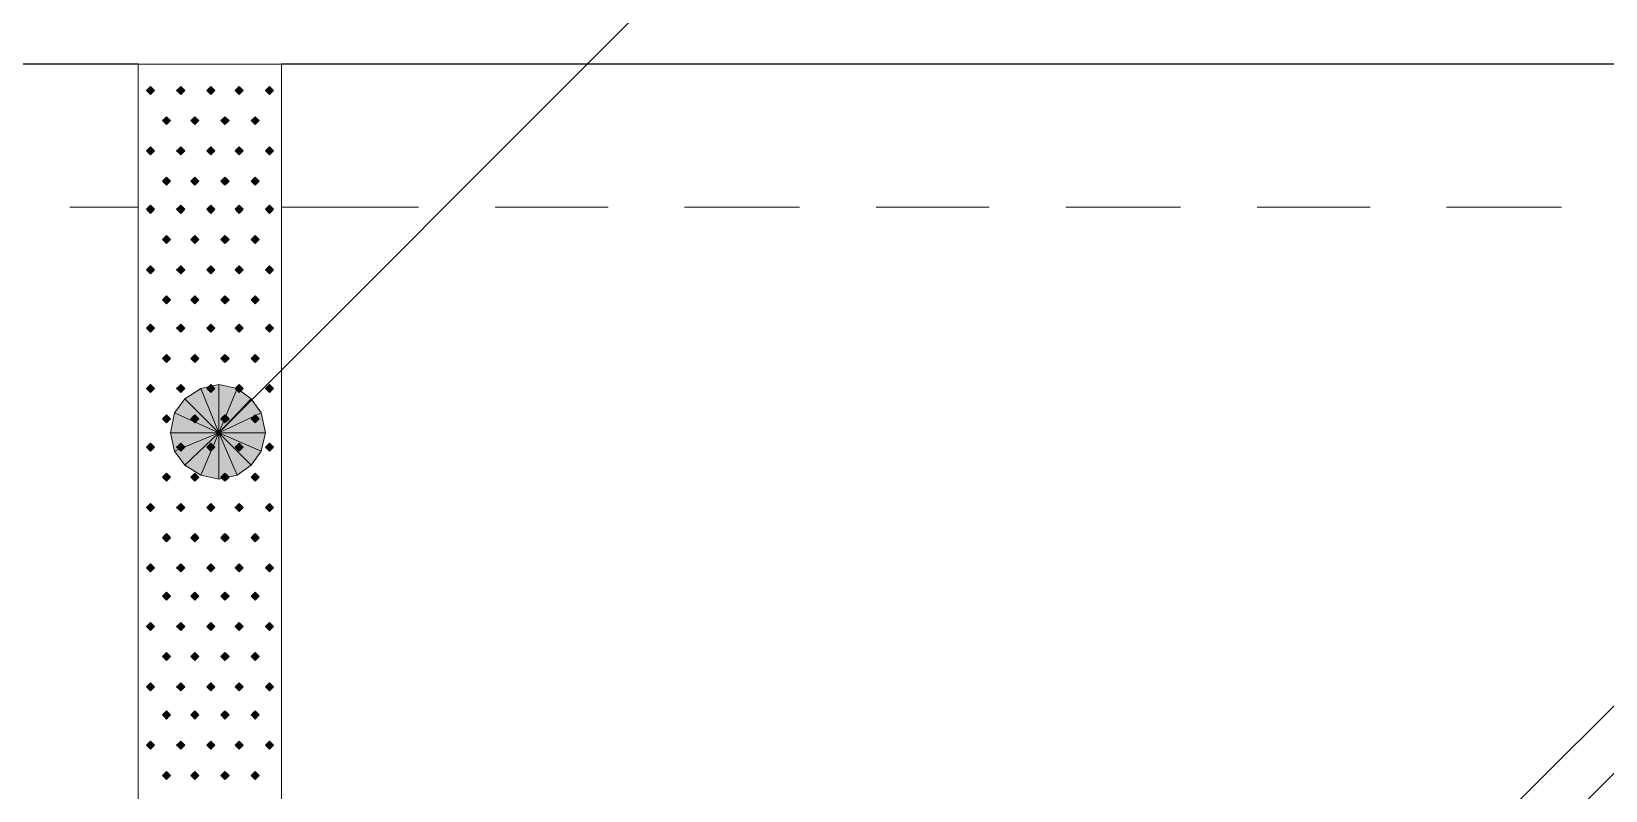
# Model space of a CAD drawing. Header units: millimetres. Extents: x 0 to 420, y 0 to 297.
# Drawn here: x 266.11 to 282.63, y 91.39 to 99.36 of the extents above; entities that cross this region are included whole.
import ezdxf

# ---------------------------------------------------------------- set-up
doc = ezdxf.new("R2010")
doc.units = ezdxf.units.MM

msp = doc.modelspace()

# ---------------------------------------------------------------- hatches: boundary and pattern name
for points in [[(267.356, 98.785), (267.335, 98.764), (267.314, 98.743), (267.335, 98.721), (267.356, 98.7), (267.377, 98.721), (267.398, 98.743), (267.377, 98.764), (267.356, 98.785)], [(267.674, 98.785), (267.653, 98.764), (267.631, 98.743), (267.653, 98.721), (267.674, 98.7), (267.695, 98.721), (267.716, 98.743), (267.695, 98.764), (267.674, 98.785)], [(267.991, 98.785), (267.97, 98.764), (267.949, 98.743), (267.97, 98.721), (267.991, 98.7), (268.012, 98.721), (268.034, 98.743), (268.012, 98.764), (267.991, 98.785)], [(268.287, 98.785), (268.266, 98.764), (268.245, 98.743), (268.266, 98.721), (268.287, 98.7), (268.309, 98.721), (268.33, 98.743), (268.309, 98.764), (268.287, 98.785)], [(268.605, 98.785), (268.584, 98.764), (268.563, 98.743), (268.584, 98.721), (268.605, 98.7), (268.626, 98.721), (268.647, 98.743), (268.626, 98.764), (268.605, 98.785)], [(267.525, 98.467), (267.504, 98.446), (267.483, 98.425), (267.504, 98.404), (267.525, 98.383), (267.547, 98.404), (267.568, 98.425), (267.547, 98.446), (267.525, 98.467)], [(267.822, 98.467), (267.801, 98.446), (267.779, 98.425), (267.801, 98.404), (267.822, 98.383), (267.843, 98.404), (267.864, 98.425), (267.843, 98.446), (267.822, 98.467)], [(268.139, 98.467), (268.118, 98.446), (268.097, 98.425), (268.118, 98.404), (268.139, 98.383), (268.161, 98.404), (268.182, 98.425), (268.161, 98.446), (268.139, 98.467)], [(268.457, 98.467), (268.436, 98.446), (268.414, 98.425), (268.436, 98.404), (268.457, 98.383), (268.478, 98.404), (268.499, 98.425), (268.478, 98.446), (268.457, 98.467)], [(267.356, 98.15), (267.335, 98.129), (267.314, 98.107), (267.335, 98.086), (267.356, 98.065), (267.377, 98.086), (267.398, 98.107), (267.377, 98.129), (267.356, 98.15)], [(267.674, 98.15), (267.653, 98.129), (267.631, 98.107), (267.653, 98.086), (267.674, 98.065), (267.695, 98.086), (267.716, 98.107), (267.695, 98.129), (267.674, 98.15)], [(267.991, 98.15), (267.97, 98.129), (267.949, 98.107), (267.97, 98.086), (267.991, 98.065), (268.012, 98.086), (268.034, 98.107), (268.012, 98.129), (267.991, 98.15)], [(268.287, 98.15), (268.266, 98.129), (268.245, 98.107), (268.266, 98.086), (268.287, 98.065), (268.309, 98.086), (268.33, 98.107), (268.309, 98.129), (268.287, 98.15)], [(268.605, 98.15), (268.584, 98.129), (268.563, 98.107), (268.584, 98.086), (268.605, 98.065), (268.626, 98.086), (268.647, 98.107), (268.626, 98.129), (268.605, 98.15)], [(267.525, 97.832), (267.504, 97.811), (267.483, 97.79), (267.504, 97.769), (267.525, 97.748), (267.547, 97.769), (267.568, 97.79), (267.547, 97.811), (267.525, 97.832)], [(267.822, 97.832), (267.801, 97.811), (267.779, 97.79), (267.801, 97.769), (267.822, 97.748), (267.843, 97.769), (267.864, 97.79), (267.843, 97.811), (267.822, 97.832)], [(268.139, 97.832), (268.118, 97.811), (268.097, 97.79), (268.118, 97.769), (268.139, 97.748), (268.161, 97.769), (268.182, 97.79), (268.161, 97.811), (268.139, 97.832)], [(268.457, 97.832), (268.436, 97.811), (268.414, 97.79), (268.436, 97.769), (268.457, 97.748), (268.478, 97.769), (268.499, 97.79), (268.478, 97.811), (268.457, 97.832)], [(267.356, 97.536), (267.335, 97.515), (267.314, 97.494), (267.335, 97.472), (267.356, 97.451), (267.377, 97.472), (267.398, 97.494), (267.377, 97.515), (267.356, 97.536)], [(267.674, 97.536), (267.653, 97.515), (267.631, 97.494), (267.653, 97.472), (267.674, 97.451), (267.695, 97.472), (267.716, 97.494), (267.695, 97.515), (267.674, 97.536)], [(267.991, 97.536), (267.97, 97.515), (267.949, 97.494), (267.97, 97.472), (267.991, 97.451), (268.012, 97.472), (268.034, 97.494), (268.012, 97.515), (267.991, 97.536)], [(268.287, 97.536), (268.266, 97.515), (268.245, 97.494), (268.266, 97.472), (268.287, 97.451), (268.309, 97.472), (268.33, 97.494), (268.309, 97.515), (268.287, 97.536)], [(268.605, 97.536), (268.584, 97.515), (268.563, 97.494), (268.584, 97.472), (268.605, 97.451), (268.626, 97.472), (268.647, 97.494), (268.626, 97.515), (268.605, 97.536)], [(267.525, 97.218), (267.504, 97.197), (267.483, 97.176), (267.504, 97.155), (267.525, 97.134), (267.547, 97.155), (267.568, 97.176), (267.547, 97.197), (267.525, 97.218)], [(267.822, 97.218), (267.801, 97.197), (267.779, 97.176), (267.801, 97.155), (267.822, 97.134), (267.843, 97.155), (267.864, 97.176), (267.843, 97.197), (267.822, 97.218)], [(268.139, 97.218), (268.118, 97.197), (268.097, 97.176), (268.118, 97.155), (268.139, 97.134), (268.161, 97.155), (268.182, 97.176), (268.161, 97.197), (268.139, 97.218)], [(268.457, 97.218), (268.436, 97.197), (268.414, 97.176), (268.436, 97.155), (268.457, 97.134), (268.478, 97.155), (268.499, 97.176), (268.478, 97.197), (268.457, 97.218)], [(267.356, 96.901), (267.335, 96.88), (267.314, 96.859), (267.335, 96.837), (267.356, 96.816), (267.377, 96.837), (267.398, 96.859), (267.377, 96.88), (267.356, 96.901)], [(267.674, 96.901), (267.653, 96.88), (267.631, 96.859), (267.653, 96.837), (267.674, 96.816), (267.695, 96.837), (267.716, 96.859), (267.695, 96.88), (267.674, 96.901)], [(267.991, 96.901), (267.97, 96.88), (267.949, 96.859), (267.97, 96.837), (267.991, 96.816), (268.012, 96.837), (268.034, 96.859), (268.012, 96.88), (267.991, 96.901)], [(268.287, 96.901), (268.266, 96.88), (268.245, 96.859), (268.266, 96.837), (268.287, 96.816), (268.309, 96.837), (268.33, 96.859), (268.309, 96.88), (268.287, 96.901)], [(268.605, 96.901), (268.584, 96.88), (268.563, 96.859), (268.584, 96.837), (268.605, 96.816), (268.626, 96.837), (268.647, 96.859), (268.626, 96.88), (268.605, 96.901)], [(267.525, 96.584), (267.504, 96.562), (267.483, 96.541), (267.504, 96.52), (267.525, 96.499), (267.547, 96.52), (267.568, 96.541), (267.547, 96.562), (267.525, 96.584)], [(267.822, 96.584), (267.801, 96.562), (267.779, 96.541), (267.801, 96.52), (267.822, 96.499), (267.843, 96.52), (267.864, 96.541), (267.843, 96.562), (267.822, 96.584)], [(268.139, 96.584), (268.118, 96.562), (268.097, 96.541), (268.118, 96.52), (268.139, 96.499), (268.161, 96.52), (268.182, 96.541), (268.161, 96.562), (268.139, 96.584)], [(268.457, 96.584), (268.436, 96.562), (268.414, 96.541), (268.436, 96.52), (268.457, 96.499), (268.478, 96.52), (268.499, 96.541), (268.478, 96.562), (268.457, 96.584)], [(267.356, 96.287), (267.335, 96.266), (267.314, 96.245), (267.335, 96.224), (267.356, 96.202), (267.377, 96.224), (267.398, 96.245), (267.377, 96.266), (267.356, 96.287)], [(267.674, 96.287), (267.653, 96.266), (267.631, 96.245), (267.653, 96.224), (267.674, 96.202), (267.695, 96.224), (267.716, 96.245), (267.695, 96.266), (267.674, 96.287)], [(267.991, 96.287), (267.97, 96.266), (267.949, 96.245), (267.97, 96.224), (267.991, 96.202), (268.012, 96.224), (268.034, 96.245), (268.012, 96.266), (267.991, 96.287)], [(268.287, 96.287), (268.266, 96.266), (268.245, 96.245), (268.266, 96.224), (268.287, 96.202), (268.309, 96.224), (268.33, 96.245), (268.309, 96.266), (268.287, 96.287)], [(268.605, 96.287), (268.584, 96.266), (268.563, 96.245), (268.584, 96.224), (268.605, 96.202), (268.626, 96.224), (268.647, 96.245), (268.626, 96.266), (268.605, 96.287)], [(267.525, 95.97), (267.504, 95.948), (267.483, 95.927), (267.504, 95.906), (267.525, 95.885), (267.547, 95.906), (267.568, 95.927), (267.547, 95.948), (267.525, 95.97)], [(267.822, 95.97), (267.801, 95.948), (267.779, 95.927), (267.801, 95.906), (267.822, 95.885), (267.843, 95.906), (267.864, 95.927), (267.843, 95.948), (267.822, 95.97)], [(268.139, 95.97), (268.118, 95.948), (268.097, 95.927), (268.118, 95.906), (268.139, 95.885), (268.161, 95.906), (268.182, 95.927), (268.161, 95.948), (268.139, 95.97)], [(268.457, 95.97), (268.436, 95.948), (268.414, 95.927), (268.436, 95.906), (268.457, 95.885), (268.478, 95.906), (268.499, 95.927), (268.478, 95.948), (268.457, 95.97)], [(267.356, 95.652), (267.335, 95.631), (267.314, 95.61), (267.335, 95.589), (267.356, 95.568), (267.377, 95.589), (267.398, 95.61), (267.377, 95.631), (267.356, 95.652)], [(267.674, 95.652), (267.653, 95.631), (267.631, 95.61), (267.653, 95.589), (267.674, 95.568), (267.695, 95.589), (267.716, 95.61), (267.695, 95.631), (267.674, 95.652)], [(267.991, 95.652), (267.97, 95.631), (267.949, 95.61), (267.97, 95.589), (267.991, 95.568), (268.012, 95.589), (268.034, 95.61), (268.012, 95.631), (267.991, 95.652)], [(268.266, 95.61), (268.076, 95.652), (268.076, 95.144), (268.266, 95.61)], [(268.287, 95.652), (268.266, 95.631), (268.245, 95.61), (268.266, 95.589), (268.287, 95.568), (268.309, 95.589), (268.33, 95.61), (268.309, 95.631), (268.287, 95.652)], [(268.605, 95.652), (268.584, 95.631), (268.563, 95.61), (268.584, 95.589), (268.605, 95.568), (268.626, 95.589), (268.647, 95.61), (268.626, 95.631), (268.605, 95.652)], [(267.525, 95.335), (267.504, 95.313), (267.483, 95.292), (267.504, 95.271), (267.525, 95.25), (267.547, 95.271), (267.568, 95.292), (267.547, 95.313), (267.525, 95.335)], [(267.822, 95.335), (267.801, 95.313), (267.779, 95.292), (267.801, 95.271), (267.822, 95.25), (267.843, 95.271), (267.864, 95.292), (267.843, 95.313), (267.822, 95.335)], [(268.139, 95.335), (268.118, 95.313), (268.097, 95.292), (268.118, 95.271), (268.139, 95.25), (268.161, 95.271), (268.182, 95.292), (268.161, 95.313), (268.139, 95.335)], [(268.457, 95.335), (268.436, 95.313), (268.414, 95.292), (268.436, 95.271), (268.457, 95.25), (268.478, 95.271), (268.499, 95.292), (268.478, 95.313), (268.457, 95.335)], [(267.356, 95.038), (267.335, 95.017), (267.314, 94.996), (267.335, 94.975), (267.356, 94.954), (267.377, 94.975), (267.398, 94.996), (267.377, 95.017), (267.356, 95.038)], [(267.674, 95.038), (267.653, 95.017), (267.631, 94.996), (267.653, 94.975), (267.674, 94.954), (267.695, 94.975), (267.716, 94.996), (267.695, 95.017), (267.674, 95.038)], [(267.991, 95.038), (267.97, 95.017), (267.949, 94.996), (267.97, 94.975), (267.991, 94.954), (268.012, 94.975), (268.034, 94.996), (268.012, 95.017), (267.991, 95.038)], [(268.287, 95.038), (268.266, 95.017), (268.245, 94.996), (268.266, 94.975), (268.287, 94.954), (268.309, 94.975), (268.33, 94.996), (268.309, 95.017), (268.287, 95.038)], [(268.605, 95.038), (268.584, 95.017), (268.563, 94.996), (268.584, 94.975), (268.605, 94.954), (268.626, 94.975), (268.647, 94.996), (268.626, 95.017), (268.605, 95.038)], [(267.525, 94.721), (267.504, 94.7), (267.483, 94.679), (267.504, 94.657), (267.525, 94.636), (267.547, 94.657), (267.568, 94.679), (267.547, 94.7), (267.525, 94.721)], [(267.822, 94.721), (267.801, 94.7), (267.779, 94.679), (267.801, 94.657), (267.822, 94.636), (267.843, 94.657), (267.864, 94.679), (267.843, 94.7), (267.822, 94.721)], [(268.139, 94.721), (268.118, 94.7), (268.097, 94.679), (268.118, 94.657), (268.139, 94.636), (268.161, 94.657), (268.182, 94.679), (268.161, 94.7), (268.139, 94.721)], [(268.457, 94.721), (268.436, 94.7), (268.414, 94.679), (268.436, 94.657), (268.457, 94.636), (268.478, 94.657), (268.499, 94.679), (268.478, 94.7), (268.457, 94.721)], [(267.356, 94.403), (267.335, 94.382), (267.314, 94.361), (267.335, 94.34), (267.356, 94.319), (267.377, 94.34), (267.398, 94.361), (267.377, 94.382), (267.356, 94.403)], [(267.674, 94.403), (267.653, 94.382), (267.631, 94.361), (267.653, 94.34), (267.674, 94.319), (267.695, 94.34), (267.716, 94.361), (267.695, 94.382), (267.674, 94.403)], [(267.991, 94.403), (267.97, 94.382), (267.949, 94.361), (267.97, 94.34), (267.991, 94.319), (268.012, 94.34), (268.034, 94.361), (268.012, 94.382), (267.991, 94.403)], [(268.287, 94.403), (268.266, 94.382), (268.245, 94.361), (268.266, 94.34), (268.287, 94.319), (268.309, 94.34), (268.33, 94.361), (268.309, 94.382), (268.287, 94.403)], [(268.605, 94.403), (268.584, 94.382), (268.563, 94.361), (268.584, 94.34), (268.605, 94.319), (268.626, 94.34), (268.647, 94.361), (268.626, 94.382), (268.605, 94.403)], [(267.525, 94.086), (267.504, 94.065), (267.483, 94.043), (267.504, 94.022), (267.525, 94.001), (267.547, 94.022), (267.568, 94.043), (267.547, 94.065), (267.525, 94.086)], [(267.822, 94.086), (267.801, 94.065), (267.779, 94.043), (267.801, 94.022), (267.822, 94.001), (267.843, 94.022), (267.864, 94.043), (267.843, 94.065), (267.822, 94.086)], [(268.139, 94.086), (268.118, 94.065), (268.097, 94.043), (268.118, 94.022), (268.139, 94.001), (268.161, 94.022), (268.182, 94.043), (268.161, 94.065), (268.139, 94.086)], [(268.457, 94.086), (268.436, 94.065), (268.414, 94.043), (268.436, 94.022), (268.457, 94.001), (268.478, 94.022), (268.499, 94.043), (268.478, 94.065), (268.457, 94.086)], [(267.356, 93.768), (267.335, 93.747), (267.314, 93.726), (267.335, 93.705), (267.356, 93.684), (267.377, 93.705), (267.398, 93.726), (267.377, 93.747), (267.356, 93.768)], [(267.674, 93.768), (267.653, 93.747), (267.631, 93.726), (267.653, 93.705), (267.674, 93.684), (267.695, 93.705), (267.716, 93.726), (267.695, 93.747), (267.674, 93.768)], [(267.991, 93.768), (267.97, 93.747), (267.949, 93.726), (267.97, 93.705), (267.991, 93.684), (268.012, 93.705), (268.034, 93.726), (268.012, 93.747), (267.991, 93.768)], [(268.287, 93.768), (268.266, 93.747), (268.245, 93.726), (268.266, 93.705), (268.287, 93.684), (268.309, 93.705), (268.33, 93.726), (268.309, 93.747), (268.287, 93.768)], [(268.605, 93.768), (268.584, 93.747), (268.563, 93.726), (268.584, 93.705), (268.605, 93.684), (268.626, 93.705), (268.647, 93.726), (268.626, 93.747), (268.605, 93.768)], [(267.525, 93.472), (267.504, 93.451), (267.483, 93.43), (267.504, 93.409), (267.525, 93.387), (267.547, 93.409), (267.568, 93.43), (267.547, 93.451), (267.525, 93.472)], [(267.822, 93.472), (267.801, 93.451), (267.779, 93.43), (267.801, 93.409), (267.822, 93.387), (267.843, 93.409), (267.864, 93.43), (267.843, 93.451), (267.822, 93.472)], [(268.139, 93.472), (268.118, 93.451), (268.097, 93.43), (268.118, 93.409), (268.139, 93.387), (268.161, 93.409), (268.182, 93.43), (268.161, 93.451), (268.139, 93.472)], [(268.457, 93.472), (268.436, 93.451), (268.414, 93.43), (268.436, 93.409), (268.457, 93.387), (268.478, 93.409), (268.499, 93.43), (268.478, 93.451), (268.457, 93.472)], [(267.356, 93.154), (267.335, 93.133), (267.314, 93.112), (267.335, 93.091), (267.356, 93.07), (267.377, 93.091), (267.398, 93.112), (267.377, 93.133), (267.356, 93.154)], [(267.674, 93.154), (267.653, 93.133), (267.631, 93.112), (267.653, 93.091), (267.674, 93.07), (267.695, 93.091), (267.716, 93.112), (267.695, 93.133), (267.674, 93.154)], [(267.991, 93.154), (267.97, 93.133), (267.949, 93.112), (267.97, 93.091), (267.991, 93.07), (268.012, 93.091), (268.034, 93.112), (268.012, 93.133), (267.991, 93.154)], [(268.287, 93.154), (268.266, 93.133), (268.245, 93.112), (268.266, 93.091), (268.287, 93.07), (268.309, 93.091), (268.33, 93.112), (268.309, 93.133), (268.287, 93.154)], [(268.605, 93.154), (268.584, 93.133), (268.563, 93.112), (268.584, 93.091), (268.605, 93.07), (268.626, 93.091), (268.647, 93.112), (268.626, 93.133), (268.605, 93.154)], [(267.525, 92.837), (267.504, 92.816), (267.483, 92.795), (267.504, 92.773), (267.525, 92.752), (267.547, 92.773), (267.568, 92.795), (267.547, 92.816), (267.525, 92.837)], [(267.822, 92.837), (267.801, 92.816), (267.779, 92.795), (267.801, 92.773), (267.822, 92.752), (267.843, 92.773), (267.864, 92.795), (267.843, 92.816), (267.822, 92.837)], [(268.139, 92.837), (268.118, 92.816), (268.097, 92.795), (268.118, 92.773), (268.139, 92.752), (268.161, 92.773), (268.182, 92.795), (268.161, 92.816), (268.139, 92.837)], [(268.457, 92.837), (268.436, 92.816), (268.414, 92.795), (268.436, 92.773), (268.457, 92.752), (268.478, 92.773), (268.499, 92.795), (268.478, 92.816), (268.457, 92.837)], [(267.356, 92.52), (267.335, 92.498), (267.314, 92.477), (267.335, 92.456), (267.356, 92.435), (267.377, 92.456), (267.398, 92.477), (267.377, 92.498), (267.356, 92.52)], [(267.674, 92.52), (267.653, 92.498), (267.631, 92.477), (267.653, 92.456), (267.674, 92.435), (267.695, 92.456), (267.716, 92.477), (267.695, 92.498), (267.674, 92.52)], [(267.991, 92.52), (267.97, 92.498), (267.949, 92.477), (267.97, 92.456), (267.991, 92.435), (268.012, 92.456), (268.034, 92.477), (268.012, 92.498), (267.991, 92.52)], [(268.287, 92.52), (268.266, 92.498), (268.245, 92.477), (268.266, 92.456), (268.287, 92.435), (268.309, 92.456), (268.33, 92.477), (268.309, 92.498), (268.287, 92.52)], [(268.605, 92.52), (268.584, 92.498), (268.563, 92.477), (268.584, 92.456), (268.605, 92.435), (268.626, 92.456), (268.647, 92.477), (268.626, 92.498), (268.605, 92.52)], [(267.525, 92.223), (267.504, 92.202), (267.483, 92.181), (267.504, 92.16), (267.525, 92.138), (267.547, 92.16), (267.568, 92.181), (267.547, 92.202), (267.525, 92.223)], [(267.822, 92.223), (267.801, 92.202), (267.779, 92.181), (267.801, 92.16), (267.822, 92.138), (267.843, 92.16), (267.864, 92.181), (267.843, 92.202), (267.822, 92.223)], [(268.139, 92.223), (268.118, 92.202), (268.097, 92.181), (268.118, 92.16), (268.139, 92.138), (268.161, 92.16), (268.182, 92.181), (268.161, 92.202), (268.139, 92.223)], [(268.457, 92.223), (268.436, 92.202), (268.414, 92.181), (268.436, 92.16), (268.457, 92.138), (268.478, 92.16), (268.499, 92.181), (268.478, 92.202), (268.457, 92.223)], [(267.356, 91.906), (267.335, 91.884), (267.314, 91.863), (267.335, 91.842), (267.356, 91.821), (267.377, 91.842), (267.398, 91.863), (267.377, 91.884), (267.356, 91.906)], [(267.674, 91.906), (267.653, 91.884), (267.631, 91.863), (267.653, 91.842), (267.674, 91.821), (267.695, 91.842), (267.716, 91.863), (267.695, 91.884), (267.674, 91.906)], [(267.991, 91.906), (267.97, 91.884), (267.949, 91.863), (267.97, 91.842), (267.991, 91.821), (268.012, 91.842), (268.034, 91.863), (268.012, 91.884), (267.991, 91.906)], [(268.287, 91.906), (268.266, 91.884), (268.245, 91.863), (268.266, 91.842), (268.287, 91.821), (268.309, 91.842), (268.33, 91.863), (268.309, 91.884), (268.287, 91.906)], [(268.605, 91.906), (268.584, 91.884), (268.563, 91.863), (268.584, 91.842), (268.605, 91.821), (268.626, 91.842), (268.647, 91.863), (268.626, 91.884), (268.605, 91.906)], [(267.525, 91.588), (267.504, 91.567), (267.483, 91.546), (267.504, 91.525), (267.525, 91.504), (267.547, 91.525), (267.568, 91.546), (267.547, 91.567), (267.525, 91.588)], [(267.822, 91.588), (267.801, 91.567), (267.779, 91.546), (267.801, 91.525), (267.822, 91.504), (267.843, 91.525), (267.864, 91.546), (267.843, 91.567), (267.822, 91.588)], [(268.139, 91.588), (268.118, 91.567), (268.097, 91.546), (268.118, 91.525), (268.139, 91.504), (268.161, 91.525), (268.182, 91.546), (268.161, 91.567), (268.139, 91.588)], [(268.457, 91.588), (268.436, 91.567), (268.414, 91.546), (268.436, 91.525), (268.457, 91.504), (268.478, 91.525), (268.499, 91.546), (268.478, 91.567), (268.457, 91.588)]]:
    msp.add_hatch(color=7).paths.add_polyline_path(points)
h = msp.add_hatch(color=7)
h.paths.add_polyline_path([(268.076, 95.652), (267.885, 95.61), (268.076, 95.144), (268.076, 95.652)])
h.paths.add_polyline_path([(267.885, 95.61), (268.076, 95.144), (267.716, 95.504), (267.885, 95.61)])
h.paths.add_polyline_path([(268.076, 95.144), (267.716, 95.504), (267.61, 95.356), (268.076, 95.144)])
h = msp.add_hatch(color=7)
h.paths.add_polyline_path([(268.563, 95.144), (268.52, 95.356), (268.076, 95.144), (268.563, 95.144)])
h.paths.add_polyline_path([(268.52, 95.356), (268.076, 95.144), (268.414, 95.504), (268.52, 95.356)])
h.paths.add_polyline_path([(268.076, 95.144), (268.414, 95.504), (268.266, 95.61), (268.076, 95.144)])
h = msp.add_hatch(color=7)
h.paths.add_polyline_path([(267.61, 95.356), (267.568, 95.144), (268.076, 95.144), (267.61, 95.356)])
h.paths.add_polyline_path([(267.568, 95.144), (268.076, 95.144), (267.61, 94.954), (267.568, 95.144)])
h.paths.add_polyline_path([(268.076, 95.144), (267.61, 94.954), (267.716, 94.805), (268.076, 95.144)])
h = msp.add_hatch(color=7)
h.paths.add_polyline_path([(267.716, 94.805), (267.885, 94.7), (268.076, 95.144), (267.716, 94.805)])
h.paths.add_polyline_path([(267.885, 94.7), (268.076, 95.144), (268.076, 94.657), (267.885, 94.7)])
h.paths.add_polyline_path([(268.076, 95.144), (268.076, 94.657), (268.266, 94.7), (268.076, 95.144)])
h = msp.add_hatch(color=7)
h.paths.add_polyline_path([(268.266, 94.7), (268.414, 94.805), (268.076, 95.144), (268.266, 94.7)])
h.paths.add_polyline_path([(268.414, 94.805), (268.076, 95.144), (268.52, 94.954), (268.414, 94.805)])
h.paths.add_polyline_path([(268.076, 95.144), (268.52, 94.954), (268.563, 95.144), (268.076, 95.144)])

# ---------------------------------------------------------------- linework, layer by layer
at = {"lineweight": 13}
for points in [[(268.076, 95.144), (280.987, 108.077)], [(267.229, 84.772), (267.229, 99.018)], [(267.229, 99.018), (268.732, 99.018)], [(268.732, 84.772), (268.732, 99.018)], [(275.209, 84.772), (289.475, 99.018)], [(275.929, 84.772), (290.174, 99.018)], [(267.229, 97.515), (266.51, 97.515)], [(270.171, 97.515), (268.732, 97.515)], [(272.161, 97.515), (270.976, 97.515)], [(274.172, 97.515), (272.965, 97.515)], [(276.162, 97.515), (274.976, 97.515)], [(278.172, 97.515), (276.966, 97.515)], [(280.162, 97.515), (278.977, 97.515)], [(282.173, 97.515), (280.966, 97.515)]]:
    msp.add_lwpolyline(points, dxfattribs=at)
at = {"lineweight": 25}
for points in [[(267.229, 99.018), (240.982, 99.018)], [(300.397, 99.018), (268.732, 99.018)]]:
    msp.add_lwpolyline(points, dxfattribs=at)
at = {"lineweight": 0}
for points in [[(267.356, 98.785), (267.335, 98.764), (267.314, 98.743), (267.335, 98.721), (267.356, 98.7), (267.377, 98.721), (267.398, 98.743), (267.377, 98.764)], [(267.674, 98.785), (267.653, 98.764), (267.631, 98.743), (267.653, 98.721), (267.674, 98.7), (267.695, 98.721), (267.716, 98.743), (267.695, 98.764)], [(267.991, 98.785), (267.97, 98.764), (267.949, 98.743), (267.97, 98.721), (267.991, 98.7), (268.012, 98.721), (268.034, 98.743), (268.012, 98.764)], [(268.287, 98.785), (268.266, 98.764), (268.245, 98.743), (268.266, 98.721), (268.287, 98.7), (268.309, 98.721), (268.33, 98.743), (268.309, 98.764)], [(268.605, 98.785), (268.584, 98.764), (268.563, 98.743), (268.584, 98.721), (268.605, 98.7), (268.626, 98.721), (268.647, 98.743), (268.626, 98.764)], [(267.525, 98.467), (267.504, 98.446), (267.483, 98.425), (267.504, 98.404), (267.525, 98.383), (267.547, 98.404), (267.568, 98.425), (267.547, 98.446)], [(267.822, 98.467), (267.801, 98.446), (267.779, 98.425), (267.801, 98.404), (267.822, 98.383), (267.843, 98.404), (267.864, 98.425), (267.843, 98.446)], [(268.139, 98.467), (268.118, 98.446), (268.097, 98.425), (268.118, 98.404), (268.139, 98.383), (268.161, 98.404), (268.182, 98.425), (268.161, 98.446)], [(268.457, 98.467), (268.436, 98.446), (268.414, 98.425), (268.436, 98.404), (268.457, 98.383), (268.478, 98.404), (268.499, 98.425), (268.478, 98.446)], [(267.356, 98.15), (267.335, 98.129), (267.314, 98.107), (267.335, 98.086), (267.356, 98.065), (267.377, 98.086), (267.398, 98.107), (267.377, 98.129)], [(267.674, 98.15), (267.653, 98.129), (267.631, 98.107), (267.653, 98.086), (267.674, 98.065), (267.695, 98.086), (267.716, 98.107), (267.695, 98.129)], [(267.991, 98.15), (267.97, 98.129), (267.949, 98.107), (267.97, 98.086), (267.991, 98.065), (268.012, 98.086), (268.034, 98.107), (268.012, 98.129)], [(268.287, 98.15), (268.266, 98.129), (268.245, 98.107), (268.266, 98.086), (268.287, 98.065), (268.309, 98.086), (268.33, 98.107), (268.309, 98.129)], [(268.605, 98.15), (268.584, 98.129), (268.563, 98.107), (268.584, 98.086), (268.605, 98.065), (268.626, 98.086), (268.647, 98.107), (268.626, 98.129)], [(267.525, 97.832), (267.504, 97.811), (267.483, 97.79), (267.504, 97.769), (267.525, 97.748), (267.547, 97.769), (267.568, 97.79), (267.547, 97.811)], [(267.822, 97.832), (267.801, 97.811), (267.779, 97.79), (267.801, 97.769), (267.822, 97.748), (267.843, 97.769), (267.864, 97.79), (267.843, 97.811)], [(268.139, 97.832), (268.118, 97.811), (268.097, 97.79), (268.118, 97.769), (268.139, 97.748), (268.161, 97.769), (268.182, 97.79), (268.161, 97.811)], [(268.457, 97.832), (268.436, 97.811), (268.414, 97.79), (268.436, 97.769), (268.457, 97.748), (268.478, 97.769), (268.499, 97.79), (268.478, 97.811)], [(267.356, 97.536), (267.335, 97.515), (267.314, 97.494), (267.335, 97.472), (267.356, 97.451), (267.377, 97.472), (267.398, 97.494), (267.377, 97.515)], [(267.674, 97.536), (267.653, 97.515), (267.631, 97.494), (267.653, 97.472), (267.674, 97.451), (267.695, 97.472), (267.716, 97.494), (267.695, 97.515)], [(267.991, 97.536), (267.97, 97.515), (267.949, 97.494), (267.97, 97.472), (267.991, 97.451), (268.012, 97.472), (268.034, 97.494), (268.012, 97.515)], [(268.287, 97.536), (268.266, 97.515), (268.245, 97.494), (268.266, 97.472), (268.287, 97.451), (268.309, 97.472), (268.33, 97.494), (268.309, 97.515)], [(268.605, 97.536), (268.584, 97.515), (268.563, 97.494), (268.584, 97.472), (268.605, 97.451), (268.626, 97.472), (268.647, 97.494), (268.626, 97.515)], [(267.525, 97.218), (267.504, 97.197), (267.483, 97.176), (267.504, 97.155), (267.525, 97.134), (267.547, 97.155), (267.568, 97.176), (267.547, 97.197)], [(267.822, 97.218), (267.801, 97.197), (267.779, 97.176), (267.801, 97.155), (267.822, 97.134), (267.843, 97.155), (267.864, 97.176), (267.843, 97.197)], [(268.139, 97.218), (268.118, 97.197), (268.097, 97.176), (268.118, 97.155), (268.139, 97.134), (268.161, 97.155), (268.182, 97.176), (268.161, 97.197)], [(268.457, 97.218), (268.436, 97.197), (268.414, 97.176), (268.436, 97.155), (268.457, 97.134), (268.478, 97.155), (268.499, 97.176), (268.478, 97.197)], [(267.356, 96.901), (267.335, 96.88), (267.314, 96.859), (267.335, 96.837), (267.356, 96.816), (267.377, 96.837), (267.398, 96.859), (267.377, 96.88)], [(267.674, 96.901), (267.653, 96.88), (267.631, 96.859), (267.653, 96.837), (267.674, 96.816), (267.695, 96.837), (267.716, 96.859), (267.695, 96.88)], [(267.991, 96.901), (267.97, 96.88), (267.949, 96.859), (267.97, 96.837), (267.991, 96.816), (268.012, 96.837), (268.034, 96.859), (268.012, 96.88)], [(268.287, 96.901), (268.266, 96.88), (268.245, 96.859), (268.266, 96.837), (268.287, 96.816), (268.309, 96.837), (268.33, 96.859), (268.309, 96.88)], [(268.605, 96.901), (268.584, 96.88), (268.563, 96.859), (268.584, 96.837), (268.605, 96.816), (268.626, 96.837), (268.647, 96.859), (268.626, 96.88)], [(267.525, 96.584), (267.504, 96.562), (267.483, 96.541), (267.504, 96.52), (267.525, 96.499), (267.547, 96.52), (267.568, 96.541), (267.547, 96.562)], [(267.822, 96.584), (267.801, 96.562), (267.779, 96.541), (267.801, 96.52), (267.822, 96.499), (267.843, 96.52), (267.864, 96.541), (267.843, 96.562)], [(268.139, 96.584), (268.118, 96.562), (268.097, 96.541), (268.118, 96.52), (268.139, 96.499), (268.161, 96.52), (268.182, 96.541), (268.161, 96.562)], [(268.457, 96.584), (268.436, 96.562), (268.414, 96.541), (268.436, 96.52), (268.457, 96.499), (268.478, 96.52), (268.499, 96.541), (268.478, 96.562)], [(267.356, 96.287), (267.335, 96.266), (267.314, 96.245), (267.335, 96.224), (267.356, 96.202), (267.377, 96.224), (267.398, 96.245), (267.377, 96.266)], [(267.674, 96.287), (267.653, 96.266), (267.631, 96.245), (267.653, 96.224), (267.674, 96.202), (267.695, 96.224), (267.716, 96.245), (267.695, 96.266)], [(267.991, 96.287), (267.97, 96.266), (267.949, 96.245), (267.97, 96.224), (267.991, 96.202), (268.012, 96.224), (268.034, 96.245), (268.012, 96.266)], [(268.287, 96.287), (268.266, 96.266), (268.245, 96.245), (268.266, 96.224), (268.287, 96.202), (268.309, 96.224), (268.33, 96.245), (268.309, 96.266)], [(268.605, 96.287), (268.584, 96.266), (268.563, 96.245), (268.584, 96.224), (268.605, 96.202), (268.626, 96.224), (268.647, 96.245), (268.626, 96.266)], [(267.525, 95.97), (267.504, 95.948), (267.483, 95.927), (267.504, 95.906), (267.525, 95.885), (267.547, 95.906), (267.568, 95.927), (267.547, 95.948)], [(267.822, 95.97), (267.801, 95.948), (267.779, 95.927), (267.801, 95.906), (267.822, 95.885), (267.843, 95.906), (267.864, 95.927), (267.843, 95.948)], [(268.139, 95.97), (268.118, 95.948), (268.097, 95.927), (268.118, 95.906), (268.139, 95.885), (268.161, 95.906), (268.182, 95.927), (268.161, 95.948)], [(268.457, 95.97), (268.436, 95.948), (268.414, 95.927), (268.436, 95.906), (268.457, 95.885), (268.478, 95.906), (268.499, 95.927), (268.478, 95.948)], [(267.356, 95.652), (267.335, 95.631), (267.314, 95.61), (267.335, 95.589), (267.356, 95.568), (267.377, 95.589), (267.398, 95.61), (267.377, 95.631)], [(267.674, 95.652), (267.653, 95.631), (267.631, 95.61), (267.653, 95.589), (267.674, 95.568), (267.695, 95.589), (267.716, 95.61), (267.695, 95.631)], [(267.885, 95.61), (268.076, 95.144), (267.716, 95.504)], [(268.076, 95.652), (267.885, 95.61), (268.076, 95.144)], [(267.991, 95.652), (267.97, 95.631), (267.949, 95.61), (267.97, 95.589), (267.991, 95.568), (268.012, 95.589), (268.034, 95.61), (268.012, 95.631)], [(268.266, 95.61), (268.076, 95.652), (268.076, 95.144)], [(268.076, 95.144), (268.414, 95.504), (268.266, 95.61)], [(268.287, 95.652), (268.266, 95.631), (268.245, 95.61), (268.266, 95.589), (268.287, 95.568), (268.309, 95.589), (268.33, 95.61), (268.309, 95.631)], [(268.605, 95.652), (268.584, 95.631), (268.563, 95.61), (268.584, 95.589), (268.605, 95.568), (268.626, 95.589), (268.647, 95.61), (268.626, 95.631)], [(268.076, 95.144), (267.716, 95.504), (267.61, 95.356)], [(268.52, 95.356), (268.076, 95.144), (268.414, 95.504)], [(267.525, 95.335), (267.504, 95.313), (267.483, 95.292), (267.504, 95.271), (267.525, 95.25), (267.547, 95.271), (267.568, 95.292), (267.547, 95.313)], [(267.61, 95.356), (267.568, 95.144), (268.076, 95.144)], [(267.822, 95.335), (267.801, 95.313), (267.779, 95.292), (267.801, 95.271), (267.822, 95.25), (267.843, 95.271), (267.864, 95.292), (267.843, 95.313)], [(268.563, 95.144), (268.52, 95.356), (268.076, 95.144)], [(268.139, 95.335), (268.118, 95.313), (268.097, 95.292), (268.118, 95.271), (268.139, 95.25), (268.161, 95.271), (268.182, 95.292), (268.161, 95.313)], [(268.457, 95.335), (268.436, 95.313), (268.414, 95.292), (268.436, 95.271), (268.457, 95.25), (268.478, 95.271), (268.499, 95.292), (268.478, 95.313)], [(267.356, 95.038), (267.335, 95.017), (267.314, 94.996), (267.335, 94.975), (267.356, 94.954), (267.377, 94.975), (267.398, 94.996), (267.377, 95.017)], [(267.568, 95.144), (268.076, 95.144), (267.61, 94.954)], [(268.076, 95.144), (267.61, 94.954), (267.716, 94.805)], [(267.674, 95.038), (267.653, 95.017), (267.631, 94.996), (267.653, 94.975), (267.674, 94.954), (267.695, 94.975), (267.716, 94.996), (267.695, 95.017)], [(267.716, 94.805), (267.885, 94.7), (268.076, 95.144)], [(267.885, 94.7), (268.076, 95.144), (268.076, 94.657)], [(267.991, 95.038), (267.97, 95.017), (267.949, 94.996), (267.97, 94.975), (267.991, 94.954), (268.012, 94.975), (268.034, 94.996), (268.012, 95.017)], [(268.076, 95.144), (268.076, 94.657), (268.266, 94.7)], [(268.266, 94.7), (268.414, 94.805), (268.076, 95.144)], [(268.414, 94.805), (268.076, 95.144), (268.52, 94.954)], [(268.076, 95.144), (268.52, 94.954), (268.563, 95.144)], [(268.287, 95.038), (268.266, 95.017), (268.245, 94.996), (268.266, 94.975), (268.287, 94.954), (268.309, 94.975), (268.33, 94.996), (268.309, 95.017)], [(268.605, 95.038), (268.584, 95.017), (268.563, 94.996), (268.584, 94.975), (268.605, 94.954), (268.626, 94.975), (268.647, 94.996), (268.626, 95.017)], [(267.525, 94.721), (267.504, 94.7), (267.483, 94.679), (267.504, 94.657), (267.525, 94.636), (267.547, 94.657), (267.568, 94.679), (267.547, 94.7)], [(267.822, 94.721), (267.801, 94.7), (267.779, 94.679), (267.801, 94.657), (267.822, 94.636), (267.843, 94.657), (267.864, 94.679), (267.843, 94.7)], [(268.139, 94.721), (268.118, 94.7), (268.097, 94.679), (268.118, 94.657), (268.139, 94.636), (268.161, 94.657), (268.182, 94.679), (268.161, 94.7)], [(268.457, 94.721), (268.436, 94.7), (268.414, 94.679), (268.436, 94.657), (268.457, 94.636), (268.478, 94.657), (268.499, 94.679), (268.478, 94.7)], [(267.356, 94.403), (267.335, 94.382), (267.314, 94.361), (267.335, 94.34), (267.356, 94.319), (267.377, 94.34), (267.398, 94.361), (267.377, 94.382)], [(267.674, 94.403), (267.653, 94.382), (267.631, 94.361), (267.653, 94.34), (267.674, 94.319), (267.695, 94.34), (267.716, 94.361), (267.695, 94.382)], [(267.991, 94.403), (267.97, 94.382), (267.949, 94.361), (267.97, 94.34), (267.991, 94.319), (268.012, 94.34), (268.034, 94.361), (268.012, 94.382)], [(268.287, 94.403), (268.266, 94.382), (268.245, 94.361), (268.266, 94.34), (268.287, 94.319), (268.309, 94.34), (268.33, 94.361), (268.309, 94.382)], [(268.605, 94.403), (268.584, 94.382), (268.563, 94.361), (268.584, 94.34), (268.605, 94.319), (268.626, 94.34), (268.647, 94.361), (268.626, 94.382)], [(267.525, 94.086), (267.504, 94.065), (267.483, 94.043), (267.504, 94.022), (267.525, 94.001), (267.547, 94.022), (267.568, 94.043), (267.547, 94.065)], [(267.822, 94.086), (267.801, 94.065), (267.779, 94.043), (267.801, 94.022), (267.822, 94.001), (267.843, 94.022), (267.864, 94.043), (267.843, 94.065)], [(268.139, 94.086), (268.118, 94.065), (268.097, 94.043), (268.118, 94.022), (268.139, 94.001), (268.161, 94.022), (268.182, 94.043), (268.161, 94.065)], [(268.457, 94.086), (268.436, 94.065), (268.414, 94.043), (268.436, 94.022), (268.457, 94.001), (268.478, 94.022), (268.499, 94.043), (268.478, 94.065)], [(267.356, 93.768), (267.335, 93.747), (267.314, 93.726), (267.335, 93.705), (267.356, 93.684), (267.377, 93.705), (267.398, 93.726), (267.377, 93.747)], [(267.674, 93.768), (267.653, 93.747), (267.631, 93.726), (267.653, 93.705), (267.674, 93.684), (267.695, 93.705), (267.716, 93.726), (267.695, 93.747)], [(267.991, 93.768), (267.97, 93.747), (267.949, 93.726), (267.97, 93.705), (267.991, 93.684), (268.012, 93.705), (268.034, 93.726), (268.012, 93.747)], [(268.287, 93.768), (268.266, 93.747), (268.245, 93.726), (268.266, 93.705), (268.287, 93.684), (268.309, 93.705), (268.33, 93.726), (268.309, 93.747)], [(268.605, 93.768), (268.584, 93.747), (268.563, 93.726), (268.584, 93.705), (268.605, 93.684), (268.626, 93.705), (268.647, 93.726), (268.626, 93.747)], [(267.525, 93.472), (267.504, 93.451), (267.483, 93.43), (267.504, 93.409), (267.525, 93.387), (267.547, 93.409), (267.568, 93.43), (267.547, 93.451)], [(267.822, 93.472), (267.801, 93.451), (267.779, 93.43), (267.801, 93.409), (267.822, 93.387), (267.843, 93.409), (267.864, 93.43), (267.843, 93.451)], [(268.139, 93.472), (268.118, 93.451), (268.097, 93.43), (268.118, 93.409), (268.139, 93.387), (268.161, 93.409), (268.182, 93.43), (268.161, 93.451)], [(268.457, 93.472), (268.436, 93.451), (268.414, 93.43), (268.436, 93.409), (268.457, 93.387), (268.478, 93.409), (268.499, 93.43), (268.478, 93.451)], [(267.356, 93.154), (267.335, 93.133), (267.314, 93.112), (267.335, 93.091), (267.356, 93.07), (267.377, 93.091), (267.398, 93.112), (267.377, 93.133)], [(267.674, 93.154), (267.653, 93.133), (267.631, 93.112), (267.653, 93.091), (267.674, 93.07), (267.695, 93.091), (267.716, 93.112), (267.695, 93.133)], [(267.991, 93.154), (267.97, 93.133), (267.949, 93.112), (267.97, 93.091), (267.991, 93.07), (268.012, 93.091), (268.034, 93.112), (268.012, 93.133)], [(268.287, 93.154), (268.266, 93.133), (268.245, 93.112), (268.266, 93.091), (268.287, 93.07), (268.309, 93.091), (268.33, 93.112), (268.309, 93.133)], [(268.605, 93.154), (268.584, 93.133), (268.563, 93.112), (268.584, 93.091), (268.605, 93.07), (268.626, 93.091), (268.647, 93.112), (268.626, 93.133)], [(267.525, 92.837), (267.504, 92.816), (267.483, 92.795), (267.504, 92.773), (267.525, 92.752), (267.547, 92.773), (267.568, 92.795), (267.547, 92.816)], [(267.822, 92.837), (267.801, 92.816), (267.779, 92.795), (267.801, 92.773), (267.822, 92.752), (267.843, 92.773), (267.864, 92.795), (267.843, 92.816)], [(268.139, 92.837), (268.118, 92.816), (268.097, 92.795), (268.118, 92.773), (268.139, 92.752), (268.161, 92.773), (268.182, 92.795), (268.161, 92.816)], [(268.457, 92.837), (268.436, 92.816), (268.414, 92.795), (268.436, 92.773), (268.457, 92.752), (268.478, 92.773), (268.499, 92.795), (268.478, 92.816)], [(267.356, 92.52), (267.335, 92.498), (267.314, 92.477), (267.335, 92.456), (267.356, 92.435), (267.377, 92.456), (267.398, 92.477), (267.377, 92.498)], [(267.674, 92.52), (267.653, 92.498), (267.631, 92.477), (267.653, 92.456), (267.674, 92.435), (267.695, 92.456), (267.716, 92.477), (267.695, 92.498)], [(267.991, 92.52), (267.97, 92.498), (267.949, 92.477), (267.97, 92.456), (267.991, 92.435), (268.012, 92.456), (268.034, 92.477), (268.012, 92.498)], [(268.287, 92.52), (268.266, 92.498), (268.245, 92.477), (268.266, 92.456), (268.287, 92.435), (268.309, 92.456), (268.33, 92.477), (268.309, 92.498)], [(268.605, 92.52), (268.584, 92.498), (268.563, 92.477), (268.584, 92.456), (268.605, 92.435), (268.626, 92.456), (268.647, 92.477), (268.626, 92.498)], [(267.525, 92.223), (267.504, 92.202), (267.483, 92.181), (267.504, 92.16), (267.525, 92.138), (267.547, 92.16), (267.568, 92.181), (267.547, 92.202)], [(267.822, 92.223), (267.801, 92.202), (267.779, 92.181), (267.801, 92.16), (267.822, 92.138), (267.843, 92.16), (267.864, 92.181), (267.843, 92.202)], [(268.139, 92.223), (268.118, 92.202), (268.097, 92.181), (268.118, 92.16), (268.139, 92.138), (268.161, 92.16), (268.182, 92.181), (268.161, 92.202)], [(268.457, 92.223), (268.436, 92.202), (268.414, 92.181), (268.436, 92.16), (268.457, 92.138), (268.478, 92.16), (268.499, 92.181), (268.478, 92.202)], [(267.356, 91.906), (267.335, 91.884), (267.314, 91.863), (267.335, 91.842), (267.356, 91.821), (267.377, 91.842), (267.398, 91.863), (267.377, 91.884)], [(267.674, 91.906), (267.653, 91.884), (267.631, 91.863), (267.653, 91.842), (267.674, 91.821), (267.695, 91.842), (267.716, 91.863), (267.695, 91.884)], [(267.991, 91.906), (267.97, 91.884), (267.949, 91.863), (267.97, 91.842), (267.991, 91.821), (268.012, 91.842), (268.034, 91.863), (268.012, 91.884)], [(268.287, 91.906), (268.266, 91.884), (268.245, 91.863), (268.266, 91.842), (268.287, 91.821), (268.309, 91.842), (268.33, 91.863), (268.309, 91.884)], [(268.605, 91.906), (268.584, 91.884), (268.563, 91.863), (268.584, 91.842), (268.605, 91.821), (268.626, 91.842), (268.647, 91.863), (268.626, 91.884)], [(267.525, 91.588), (267.504, 91.567), (267.483, 91.546), (267.504, 91.525), (267.525, 91.504), (267.547, 91.525), (267.568, 91.546), (267.547, 91.567)], [(267.822, 91.588), (267.801, 91.567), (267.779, 91.546), (267.801, 91.525), (267.822, 91.504), (267.843, 91.525), (267.864, 91.546), (267.843, 91.567)], [(268.139, 91.588), (268.118, 91.567), (268.097, 91.546), (268.118, 91.525), (268.139, 91.504), (268.161, 91.525), (268.182, 91.546), (268.161, 91.567)], [(268.457, 91.588), (268.436, 91.567), (268.414, 91.546), (268.436, 91.525), (268.457, 91.504), (268.478, 91.525), (268.499, 91.546), (268.478, 91.567)]]:
    msp.add_lwpolyline(points, close=True, dxfattribs=at)

doc.saveas('drawing.dxf')
